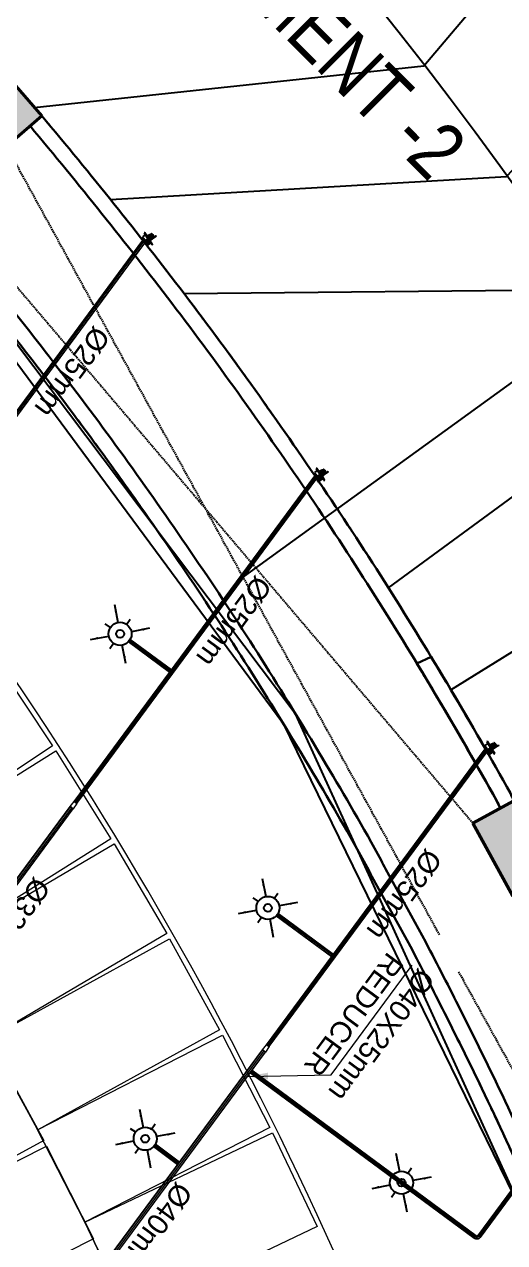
# Model space of a CAD drawing. Header units: inches. Extents: x 257070 to 799932, y -17980 to 269260.
# Drawn here: x 379778 to 384402, y 180263 to 191995 of the extents above; entities that cross this region are included whole.
import ezdxf

# ---------------------------------------------------------------- set-up
doc = ezdxf.new("R2010")
doc.units = ezdxf.units.IN
doc.header["$MEASUREMENT"] = 0
for name, pattern in [('DASHED2', [0.375, 0.25, -0.125]), ('HIDDEN', [0.375, 0.25, -0.125]), ('S_Boundary and Setback_AP$0$PHANTOM2', [1.25, 0.625, -0.125, 0.125, -0.125, 0.125, -0.125])]:
    doc.linetypes.add(name, pattern=pattern)
for name, color, linetype in [('0-AES-F-SPRINKLER', 10, 'Continuous'), ("0_AES_DUCT MARKING'", 53, 'Continuous'), ('DSP_COLUMN HATCH', 8, 'Continuous'), ('DSP_MISCELANEOUS', 252, 'Continuous'), ('DSP_R.C.C.', 1, 'Continuous'), ('DSP_RAMP', 252, 'Continuous'), ('DSP_TEXT', 6, 'Continuous'), ('S_Boundary and Setback_AP$0$A-_SITEBNDY_A-_-', 4, 'S_Boundary and Setback_AP$0$PHANTOM2')]:
    doc.layers.add(name, color=color, linetype=linetype)
for name, color, linetype, lineweight in [('0-AES-F-SPRINKLER PIPE', 10, 'Continuous', 15), ('E--CONCRETE-4', 4, 'Continuous', 40), ('E--CONCRETE-SHADE', 253, 'Continuous', 20), ('F--BRICKWALL-3', 252, 'Continuous', 30), ('Q--PARKING', 253, 'Continuous', 13)]:
    doc.layers.add(name, color=color, linetype=linetype, lineweight=lineweight)
doc.styles.get("Standard").update_dxf_attribs({"font": 'arial.ttf'})
doc.styles.add('Text style 250', font='ARIALN.TTF', dxfattribs={"height": 500})
doc.dimstyles.new('AES-PLUMBING', dxfattribs={"dimtxt": 100, "dimasz": 100, "dimexe": 0, "dimexo": 0, "dimgap": 0.01, "dimtad": 1, "dimdec": 0, "dimdsep": 46, "dimtxsty": 'Standard', "dimcen": 10, "dimclrd": 7, "dimclre": 7, "dimclrt": 7, "dimadec": 0, "dimazin": 0, "dimtfac": 1, "dimtdec": 0, "dimtmove": 0, "dimatfit": 3, "dimfxl": 1, "dimlwd": -1, "dimlwe": -1, "dimarcsym": 1})
doc.dimstyles.new('ISO-25', dxfattribs={"dimtxt": 2.5, "dimasz": 2.5, "dimexe": 1.25, "dimexo": 0.625, "dimtad": 1, "dimtxsty": 'Standard', "dimcen": 2.5, "dimadec": 0, "dimazin": 0, "dimtfac": 1, "dimtmove": 0, "dimatfit": 3, "dimfxl": 1, "dimarcsym": 0})

# ---------------------------------------------------------------- blocks, each defined once
blk = doc.blocks.new('A$C7CDC6FDD')
at = {"layer": '0-AES-F-SPRINKLER'}
h = blk.add_hatch(dxfattribs=at)
h.set_pattern_fill('ANSI31', color=6, scale=0.196883, angle=-215.4881, style=0)
h.set_pattern_definition([(99.5118863, (172914.605, -53736.024), (1.480251699, 0.248024878), [])])
edge = h.paths.add_edge_path()
edge.add_line((54, 0), (47, -8))
edge.add_line((47, -8), (49, -10))
edge.add_line((49, -10), (55, -1))
edge.add_ellipse((52, 1), major_axis=(3.65, 0.61), ratio=1, start_angle=315, end_angle=405)
edge.add_line((54, 4), (41, 14))
edge.add_ellipse((39, 11), major_axis=(3.65, 0.61), ratio=1, start_angle=45, end_angle=135)
edge.add_line((36, 13), (33, 9))
edge.add_ellipse((32, 9), major_axis=(1.42, 0.24), ratio=1, start_angle=225, end_angle=315, ccw=False)
edge.add_line((31, 8), (31, 9))
edge.add_line((31, 9), (29, 7))
edge.add_line((29, 7), (30, 7))
edge.add_ellipse((32, 9), major_axis=(-0.56, 3.32), ratio=1, start_angle=135, end_angle=225)
edge.add_line((35, 7), (38, 12))
edge.add_ellipse((39, 11), major_axis=(-0.29, 1.75), ratio=1, start_angle=-45, end_angle=45, ccw=False)
edge.add_line((40, 12), (53, 3))
edge.add_ellipse((52, 1), major_axis=(-0.29, 1.75), ratio=1, start_angle=225, end_angle=315, ccw=False)
h = blk.add_hatch(dxfattribs=at)
h.set_pattern_fill('ANSI31', color=6, scale=0.196883, angle=-125.4881, style=0)
h.set_pattern_definition([(9.5118863, (172914.605, -53736.024), (0.248024878, -1.480251699), [])])
edge = h.paths.add_edge_path()
edge.add_line((85, 0), (84, 0))
edge.add_line((84, 0), (84, 5))
edge.add_ellipse((83, 5), major_axis=(-0.24, 1.42), ratio=1, start_angle=257, end_angle=315)
edge.add_line((83, 6), (72, 14))
edge.add_ellipse((70, 10), major_axis=(-0.71, 4.26), ratio=1, start_angle=-45, end_angle=45)
edge.add_line((66, 13), (47, -15))
edge.add_line((47, -15), (46, -14))
edge.add_line((46, -14), (65, 13))
edge.add_ellipse((70, 10), major_axis=(-0.93, 5.54), ratio=1, start_angle=-45, end_angle=45, ccw=False)
edge.add_line((73, 15), (84, 7))
edge.add_ellipse((83, 5), major_axis=(-0.45, 2.7), ratio=1, start_angle=257, end_angle=315, ccw=False)
edge.add_line((85, 5), (85, 0))
at = {"layer": '0-AES-F-SPRINKLER', "color": 6}
for p, q in [((-10, 66), (-29, 39)), ((-29, 39), (9, 12)), ((-24, 82), (-28, 80)), ((-28, 80), (-28, 79)), ((-28, 79), (28, 39)), ((32, 44), (-21, 82)), ((-15, 15), (20, -8)), ((-11, 14), (-15, 15)), ((-15, 15), (-13, 12)), ((-13, 12), (-14, 12)), ((-14, 12), (-14, 11)), ((17, -9), (-14, 11)), ((22, -5), (-13, 17)), ((-9, 17), (-13, 17)), ((-13, 17), (-11, 14)), ((16, -7), (-13, 12)), ((-13, 9), (13, -9)), ((24, -2), (-11, 20)), ((-8, 20), (-11, 20)), ((-11, 20), (-9, 17)), ((-11, 14), (18, -5)), ((26, 1), (-9, 23)), ((-6, 23), (-9, 23)), ((-9, 23), (-8, 20)), ((-9, 17), (20, -2)), ((-8, 20), (23, 1)), ((9, 12), (32, 44)), ((9, 13), (25, 4)), ((30, 82), (10, 60)), ((28, 3), (10, 15)), ((11, 16), (27, 6)), ((30, 6), (12, 17)), ((13, 19), (29, 9)), ((14, 57), (30, 79)), ((32, 9), (14, 20)), ((15, 22), (31, 12)), ((16, 23), (34, 12)), ((28, 71), (17, 55)), ((20, 29), (37, 17)), ((24, -2), (23, 1)), ((23, 1), (26, 1)), ((26, 1), (25, 4)), ((25, 4), (28, 3)), ((46, -14), (25, 1)), ((26, 36), (38, 27)), ((49, -10), (27, 6)), ((28, 3), (27, 6)), ((27, 6), (30, 6)), ((28, 71), (33, 78)), ((44, 73), (28, 71)), ((29, 46), (41, 63)), ((30, 6), (29, 9)), ((29, 9), (32, 9)), ((31, 9), (29, 7)), ((29, 7), (30, 7)), ((51, 86), (30, 82)), ((43, 35), (31, 43)), ((32, 9), (31, 12)), ((31, 12), (34, 12)), ((31, 8), (31, 9)), ((32, 20), (38, 27)), ((46, 59), (33, 42)), ((33, 31), (40, 34)), ((34, 12), (33, 13)), ((36, 13), (33, 9)), ((34, 43), (47, 34)), ((34, 2), (41, 12)), ((35, 7), (38, 12)), ((37, 17), (38, 16)), ((38, 16), (65, 54)), ((38, 27), (41, 25)), ((38, 16), (46, 18)), ((39, 95), (39, 97)), ((39, 97), (39, 97)), ((39, 97), (39, 97)), ((39, 97), (39, 97)), ((39, 97), (39, 97)), ((39, 97), (39, 97)), ((39, 97), (39, 97)), ((39, 97), (39, 97)), ((39, 97), (39, 97)), ((39, 97), (39, 97)), ((39, 97), (39, 97)), ((39, 97), (39, 97)), ((39, 97), (39, 97)), ((39, 97), (39, 97)), ((39, 97), (39, 97)), ((39, 97), (40, 97)), ((40, 97), (39, 97)), ((39, 97), (39, 97)), ((39, 97), (39, 97)), ((39, 97), (39, 97)), ((39, 97), (39, 97)), ((39, 97), (39, 97)), ((39, 97), (39, 97)), ((39, 97), (39, 97)), ((39, 97), (39, 97)), ((39, 97), (39, 97)), ((39, 97), (39, 97)), ((39, 97), (39, 97)), ((39, 97), (39, 97)), ((39, 97), (39, 97)), ((39, 97), (39, 97)), ((39, 97), (39, 97)), ((39, 94), (39, 95)), ((39, 95), (39, 95)), ((39, 95), (39, 95)), ((39, 95), (39, 95)), ((39, 95), (39, 95)), ((39, 95), (39, 95)), ((39, 95), (39, 95)), ((39, 95), (39, 95)), ((39, 95), (39, 95)), ((39, 95), (39, 95)), ((40, 94), (39, 94)), ((39, 94), (39, 94)), ((39, 94), (39, 94)), ((39, 94), (39, 94)), ((39, 94), (39, 94)), ((39, 94), (39, 94)), ((39, 94), (39, 94)), ((39, 94), (39, 94)), ((39, 94), (39, 94)), ((39, 94), (39, 94)), ((39, 94), (39, 94)), ((40, 97), (40, 97)), ((40, 97), (40, 97)), ((40, 97), (40, 97)), ((40, 97), (40, 97)), ((40, 97), (40, 97)), ((40, 97), (40, 97)), ((40, 97), (40, 97)), ((40, 97), (40, 97)), ((40, 97), (40, 97)), ((40, 97), (40, 97)), ((40, 97), (41, 97)), ((40, 96), (40, 97)), ((40, 97), (40, 97)), ((41, 96), (40, 96)), ((40, 96), (40, 96)), ((40, 96), (40, 96)), ((40, 96), (40, 96)), ((40, 96), (40, 96)), ((40, 96), (40, 96)), ((40, 96), (40, 96)), ((40, 96), (40, 96)), ((40, 96), (40, 96)), ((40, 96), (40, 96)), ((41, 94), (40, 94)), ((40, 94), (40, 94)), ((40, 94), (40, 94)), ((40, 94), (40, 94)), ((40, 94), (40, 94)), ((40, 94), (40, 94)), ((40, 94), (40, 94)), ((40, 94), (40, 94)), ((40, 94), (40, 94)), ((40, 94), (40, 94)), ((40, 12), (53, 3)), ((41, 97), (41, 97)), ((41, 97), (41, 97)), ((41, 97), (41, 97)), ((41, 97), (46, 96)), ((42, 96), (41, 96)), ((41, 96), (41, 96)), ((41, 96), (41, 96)), ((41, 96), (41, 96)), ((41, 96), (41, 96)), ((41, 96), (41, 96)), ((41, 96), (41, 96)), ((41, 96), (41, 96)), ((41, 96), (41, 96)), ((41, 93), (41, 94)), ((41, 94), (41, 94)), ((41, 94), (41, 94)), ((41, 94), (41, 94)), ((42, 93), (41, 93)), ((41, 93), (41, 93)), ((41, 93), (41, 93)), ((41, 93), (41, 93)), ((41, 93), (41, 93)), ((54, 4), (41, 14)), ((42, 95), (42, 96)), ((42, 96), (42, 96)), ((42, 96), (42, 96)), ((42, 96), (42, 96)), ((42, 96), (42, 96)), ((42, 96), (42, 96)), ((43, 95), (42, 95)), ((42, 95), (42, 95)), ((43, 93), (42, 93)), ((42, 93), (42, 93)), ((42, 93), (42, 93)), ((42, 93), (42, 93)), ((42, 93), (42, 93)), ((42, 93), (42, 93)), ((42, 93), (42, 93)), ((42, 93), (42, 93)), ((42, 28), (58, 49)), ((42, 34), (43, 35)), ((44, 95), (43, 95)), ((43, 95), (43, 95)), ((43, 95), (43, 95)), ((43, 95), (43, 95)), ((43, 95), (43, 95)), ((43, 95), (43, 95)), ((43, 95), (43, 95)), ((43, 95), (43, 95)), ((45, 93), (43, 93)), ((43, 93), (43, 93)), ((43, 93), (43, 93)), ((43, 93), (43, 93)), ((43, 93), (43, 93)), ((43, 93), (43, 93)), ((43, 93), (43, 93)), ((43, 93), (43, 93)), ((48, 94), (44, 95)), ((44, 95), (44, 95)), ((44, 95), (44, 95)), ((44, 90), (45, 92)), ((45, 90), (44, 90)), ((44, 90), (44, 90)), ((44, 90), (44, 90)), ((44, 90), (44, 90)), ((44, 90), (44, 90)), ((44, 90), (44, 90)), ((44, 90), (44, 90)), ((44, 90), (44, 90)), ((44, 90), (44, 90)), ((44, 90), (44, 90)), ((44, 90), (44, 90)), ((44, 90), (44, 90)), ((44, 90), (44, 90)), ((44, 90), (44, 90)), ((44, 90), (44, 90)), ((44, 90), (44, 90)), ((55, 65), (44, 73)), ((46, 72), (44, 70)), ((44, 70), (45, 69)), ((44, -6), (51, 4)), ((45, 92), (45, 93)), ((45, 93), (45, 93)), ((45, 93), (45, 93)), ((45, 93), (45, 93)), ((45, 93), (45, 93)), ((45, 93), (45, 93)), ((45, 93), (45, 93)), ((45, 93), (45, 93)), ((45, 93), (45, 93)), ((45, 93), (45, 93)), ((45, 93), (45, 93)), ((45, 93), (45, 93)), ((45, 93), (45, 93)), ((45, 93), (45, 93)), ((45, 93), (45, 93)), ((45, 93), (45, 93)), ((45, 93), (45, 93)), ((45, 93), (45, 93)), ((45, 93), (50, 93)), ((45, 92), (45, 92)), ((45, 92), (45, 92)), ((45, 92), (45, 92)), ((45, 92), (45, 92)), ((45, 92), (45, 92)), ((45, 92), (45, 92)), ((45, 92), (45, 92)), ((45, 92), (45, 92)), ((45, 92), (45, 92)), ((45, 92), (45, 92)), ((45, 92), (45, 92)), ((45, 92), (45, 92)), ((45, 92), (45, 92)), ((45, 92), (45, 92)), ((45, 92), (45, 92)), ((45, 92), (45, 92)), ((45, 92), (45, 92)), ((45, 92), (45, 92)), ((45, 92), (45, 92)), ((45, 92), (45, 92)), ((49, 90), (45, 92)), ((45, 89), (45, 90)), ((48, 87), (45, 89)), ((45, 89), (45, 89)), ((45, 89), (45, 89)), ((45, 76), (51, 84)), ((49, 68), (45, 71)), ((45, 69), (50, 65)), ((46, 18), (68, 55)), ((46, -14), (65, 13)), ((47, 96), (73, 77)), ((66, 13), (47, -15)), ((54, 0), (47, -8)), ((48, 91), (48, 92)), ((48, 92), (48, 92)), ((48, 92), (48, 92)), ((48, 92), (48, 92)), ((48, 92), (48, 92)), ((48, 92), (48, 92)), ((48, 92), (48, 92)), ((48, 92), (48, 92)), ((48, 92), (48, 92)), ((48, 92), (48, 92)), ((48, 92), (48, 92)), ((48, 92), (48, 92)), ((48, 92), (48, 92)), ((48, 92), (48, 92)), ((48, 92), (48, 92)), ((48, 92), (48, 92)), ((48, 92), (48, 92)), ((48, 92), (48, 92)), ((48, 92), (48, 92)), ((48, 92), (49, 92)), ((48, 91), (48, 91)), ((48, 91), (48, 91)), ((48, 91), (48, 91)), ((48, 91), (48, 91)), ((48, 91), (48, 91)), ((48, 91), (48, 91)), ((52, 89), (48, 91)), ((49, 89), (48, 87)), ((48, 87), (48, 87)), ((49, 92), (51, 92)), ((49, 89), (49, 90)), ((50, 65), (52, 64)), ((59, 87), (51, 88)), ((59, 84), (51, 86)), ((52, 89), (52, 89)), ((52, 64), (53, 66)), ((56, 88), (53, 89)), ((53, 29), (73, 15)), ((58, 49), (55, 65)), ((68, 83), (57, 91)), ((57, 88), (57, 88)), ((57, 67), (61, 73)), ((58, 49), (63, 57)), ((60, 84), (59, 84)), ((61, 86), (61, 86)), ((61, 86), (61, 86)), ((72, 75), (64, 80)), ((65, 77), (67, 79)), ((66, 69), (65, 77)), ((67, 60), (66, 66)), ((66, 59), (71, 65)), ((68, 58), (66, 59)), ((84, 0), (66, 12)), ((67, 78), (69, 80)), ((92, 91), (68, 58)), ((68, 55), (68, 58)), ((73, 77), (72, 75)), ((83, 6), (72, 14)), ((73, 15), (84, 7)), ((74, 70), (90, 92)), ((84, 0), (84, 5)), ((85, 5), (85, 0)), ((90, 92), (92, 91)), ((15, -9), (17, -9)), ((17, -9), (16, -7)), ((16, -7), (20, -8)), ((20, -8), (18, -5)), ((18, -5), (22, -5)), ((22, -5), (20, -2)), ((20, -2), (24, -2)), ((47, -15), (46, -14)), ((47, -8), (49, -10)), ((49, -10), (55, -1)), ((85, 0), (84, 0))]:
    blk.add_line(p, q, dxfattribs=at)
for centre, major_axis, start_param, end_param in [((-22, 80), (2.7, 0.45), 0.785398, 1.797689), ((-11, 11), (-0.48, 2.84), 1.570796, 2.356194), ((32, 9), (-0.56, 3.32), 2.356194, 3.926991), ((32, 9), (1.42, 0.24), 3.926991, 5.497787), ((35, 14), (2.84, 0.48), 0.785398, 3.403392), ((39, 11), (3.65, 0.61), 0.785398, 2.356194), ((40, 29), (-0.47, 2.8), 2.356194, 3.926991), ((39, 11), (-0.29, 1.75), -0.785398, 0.785398), ((41, 32), (2.37, 0.4), 0.803442, 1.867502), ((39, 64), (2.97, 0.5), 5.497794, 6.034125), ((39, 23), (2.8, 0.47), 5.497787, 7.068583), ((45, 64), (-0.63, 3.74), -0.403281, 1.321745), ((47, 74), (2.8, 0.47), 2.356194, 3.926991), ((45, 94), (-0.46, 2.75), -0.560204, -0.324923), ((45, 94), (2.14, 0.36), 0.784914, 1.034983), ((48, 58), (-0.5, 2.97), 0.24906, 0.785391), ((45, 64), (3.74, 0.63), 4.96144, 6.686466), ((48, 92), (2.69, 0.45), 0.787914, 1.247507), ((52, 92), (-0.96, 5.74), 2.377207, 2.798549), ((52, 94), (-0.96, 5.74), 2.374727, 2.798549), ((50, 91), (-0.3, 1.76), -0.775969, -0.160442), ((51, 90), (1.75, 0.29), 0.791774, 1.412986), ((53, 92), (-0.52, 3.1), 2.526084, 2.789089), ((54, 69), (-0.47, 2.8), 2.356194, 3.926991), ((52, 1), (-0.29, 1.75), 3.926991, 5.497787), ((56, 90), (1.52, 0.26), 0.785398, 2.356194), ((52, 1), (3.65, 0.61), 5.497787, 7.068583), ((57, 90), (1.75, 0.29), 4.197625, 4.773282), ((57, 88), (0.542, 0.091), 0.916881, 1.969618), ((59, 83), (-0.64, 3.8), -0.784768, -0.363877), ((58, 82), (1.86, 0.31), 0.785501, 1.132999), ((56, 79), (-0.99, 5.92), 4.155645, 5.497787), ((69, 74), (-1.39, 8.29), 1.014052, 3.151797), ((56, 79), (8.29, 1.39), 0.010205, 0.785398), ((69, 74), (5.92, 0.99), 2.584882, 5.497787), ((61, 59), (-0.48, 2.84), 3.926991, 4.712389), ((56, 79), (-1.39, 8.29), 4.155621, 4.722594), ((65, 74), (-0.47, 2.8), -0.113999, 0.093951), ((70, 10), (-0.93, 5.54), -0.785398, 0.785398), ((70, 10), (-0.71, 4.26), -0.785398, 0.785398), ((67, 82), (-0.26, 1.52), 3.926991, 5.497787), ((69, 74), (8.29, 1.39), 4.722594, 5.497787), ((83, 5), (-0.24, 1.42), 4.485496, 5.497787), ((83, 5), (-0.45, 2.7), 4.485496, 5.497787), ((14, -7), (2.84, 0.48), 3.926991, 4.712389)]:
    blk.add_ellipse(centre, major_axis=major_axis, ratio=1, start_param=start_param, end_param=end_param, dxfattribs=at)
at = {"layer": '0-AES-F-SPRINKLER', "color": 6, "extrusion": (0, 0, -1)}
for centre, major_axis, start_param, end_param in [((36, 77), (2.84, 0.48), 3.926991, 4.712389), ((49, 85), (2.8, 0.47), -0.113999, 0.785398)]:
    blk.add_ellipse(centre, major_axis=major_axis, ratio=1, start_param=start_param, end_param=end_param, dxfattribs=at)
blk = doc.blocks.new('*U603')
at = {"layer": '0-AES-F-SPRINKLER'}
for p, q in [((171672, 56809), (171672, 56871)), ((171562, 56699), (171500, 56699)), ((171783, 56699), (171845, 56699)), ((171672, 56588), (171672, 56526))]:
    blk.add_line(p, q, dxfattribs=at)
for radius in [111, 37.8]:
    blk.add_circle((171672, 56699), radius, dxfattribs=at)
at = {"layer": '0-AES-F-SPRINKLER PIPE'}
for points, override in [([(171468, 56903), (171594, 56777)], {"dimasz": 70, "dimtad": 0, "dimfxl": 13, "dimarcsym": 1}), ([(171877, 56903), (171751, 56777)], {"dimasz": 70, "dimtad": 0, "dimfxl": 13, "dimarcsym": 1}), ([(171468, 56494), (171594, 56620)], {"dimasz": 70, "dimtad": 0, "dimfxl": 13, "dimarcsym": 1}), ([(171877, 56494), (171751, 56620)], {"dimasz": 70, "dimgap": 0.625, "dimtad": 0, "dimfxl": 13, "dimarcsym": 1})]:
    blk.add_leader(points, dimstyle='ISO-25', override=override, dxfattribs=at)

msp = doc.modelspace()

# ---------------------------------------------------------------- hatches: boundary and pattern name
at = {"layer": 'DSP_COLUMN HATCH', "ltscale": 3.5}
h = msp.add_hatch(color=8, dxfattribs=at)
h.paths.add_polyline_path([(365722.2, -53.8), (366489.1, 28236.6), (398382.7, 27372), (398078, 16131.2), (422688.6, 15464), (424374.5, 77657.1), (363312.5, 79312.4, -0.217857), (379658.1, 140443.8, 0.0248652), (381874.1, 143466.9, 0.0677243), (386435.5, 152972.3, 0.0584537), (387935.8, 160119.4, -0.0351298), (388382, 166730.6, -0.0975994), (389786, 170013.7, -0.0225225), (391669.6, 172621.5, 0.2538416), (393169.6, 181983.6, 0.1875484), (370106.1, 207237.2), (370663.7, 210916.7), (290410.6, 215642.7), (285983.7, 161207.5), (285186.3, 161272.3), (282579.6, 129219.4), (284719.3, 124703.3), (284181.7, 118092.8), (281340.4, 113981.8), (280116.2, 98928.1), (280913.6, 98863.3), (273089.7, 2658.2)])
h.paths.add_polyline_path([(281398.6, 99275.3), (280601.2, 99340.2), (281779.2, 113825.1), (284620.4, 117936.2), (285177.6, 124787), (283037.9, 129303.1), (285598.3, 160787.3), (286395.7, 160722.5), (290823.4, 215167.6), (370144.9, 210496.5), (369611.7, 206978.6, -0.189327), (392747.4, 181827.8, -0.2535576), (391315, 172898.6, 0.0224715), (389411.9, 170263.9, 0.0979176), (387938.4, 166808.2, 0.0351034), (387485.7, 160139.2, -0.0583058), (386008, 153113, -0.0677412), (381498.4, 143714.5, -0.0248531), (379309.9, 140729, 0.218943), (362922.8, 78922.8), (423963.9, 77268.1), (422299.6, 15874.7), (398488.7, 16520.2), (398793.4, 27761), (366100.1, 28647.3), (365334.5, 407.7), (273576.7, 3094.1)], flags=16)
at = {"layer": 'E--CONCRETE-SHADE', "ltscale": 3.5}
h = msp.add_hatch(color=8, dxfattribs=at)
h.dxf.hatch_style = 1
h.paths.add_polyline_path([(366171.4, 165624.7), (364971.5, 165639.8), (364956.3, 164439.9), (366156.2, 164424.8)])
h.paths.add_polyline_path([(377499.6, 164281.2), (377514.7, 165481.1), (376314.8, 165496.3), (376299.7, 164296.4)])
h.paths.add_polyline_path([(376179.3, 173571.8), (375802.8, 174711.2), (374663.4, 174334.7), (375039.9, 173195.3)])
h.paths.add_polyline_path([(380643, 175915.7), (380784.1, 175488.4), (381543.8, 175739.4), (381402.6, 176166.7)])
h.paths.add_polyline_path([(386038.1, 177503), (386610.1, 177322), (386851.5, 178084.7), (386279.4, 178265.7)])
h.paths.add_polyline_path([(383027.9, 178941.3), (382789.1, 179322.7), (382111.1, 178898.2), (382349.8, 178516.8)])
h.paths.add_polyline_path([(384482, 183601), (384876.6, 183817.4), (384491.8, 184518.8), (384097.3, 184302.3)])
h.paths.add_polyline_path([(379419.4, 191718.3), (379080.2, 191422.5), (379605.9, 190819.5), (379945.1, 191115.2)])
h.paths.add_polyline_path([(377247.1, 187124.8), (377523, 186769.3), (378155, 187259.8), (377879.1, 187615.3)])
h.paths.add_polyline_path([(365983.5, 187772.5), (365001.5, 188462.3), (364311.7, 187480.4), (365293.6, 186790.6)])

# ---------------------------------------------------------------- linework, layer by layer
at = {"color": 8, "linetype": 'Continuous', "ltscale": 2, "elevation": 0}
msp.add_lwpolyline([(381860.8, 186654.3), (385517.5, 189302.3), (385820.1, 189097.5), (385619.8, 189800.4), (385922.4, 189595.6), (388300.3, 191317.5)], dxfattribs=at)
at = {"layer": '0-AES-F-SPRINKLER PIPE', "ltscale": 1000, "elevation": 0}
for points in [[(378509.1, 186653.8), (380919.5, 189916.2)], [(378511.5, 186652), (380921.2, 189913.6)], [(378521.5, 186644.6), (380928.7, 189902.7)], [(378531.6, 186637.2), (380936.1, 189891.7)], [(378534, 186635.4), (380937.9, 189889.1)], [(380258.2, 184511.8), (382575.4, 187648)], [(380260.7, 184510), (382577.2, 187645.4)], [(380270.7, 184502.6), (382584.6, 187634.4)], [(380280.8, 184495.1), (382592.1, 187623.5)], [(380283.2, 184493.3), (382593.9, 187620.9)], [(382110.6, 182169.1), (384215.1, 185017.4)], [(382113, 182167.3), (384216.9, 185014.8)], [(382123.1, 182159.9), (384224.3, 185003.9)], [(382133.2, 182152.4), (384231.8, 184992.9)], [(382135.6, 182150.7), (384233.6, 184990.3)], [(378836.8, 182593.7), (380218, 184463.1)], [(378839.2, 182591.9), (380220.4, 184461.3)], [(378852, 182582.4), (380233.2, 184451.8)], [(378864.9, 182572.9), (380246.1, 184442.3)], [(378867.3, 182571.1), (380248.5, 184440.5)], [(380167.2, 179544.5), (382070.3, 182120.4)], [(380169.6, 179542.7), (382072.8, 182118.7)], [(380182.4, 179533.2), (382085.6, 182109.1)], [(380195.3, 179523.7), (382098.5, 182099.6)], [(380197.7, 179521.9), (382100.9, 182097.9)]]:
    msp.add_lwpolyline(points, dxfattribs=at)
at = {"layer": '0-AES-F-SPRINKLER PIPE', "ltscale": 1000}
for points in [[(381176, 185754), (380778.5, 186047.6)], [(381177.8, 185756.4), (380780.6, 186049.8)], [(381185.2, 185766.4), (380788.6, 186059.5)], [(381192.6, 185776.5), (380795.5, 186069.9)], [(381194.4, 185778.9), (380796.9, 186072.6)], [(382735, 183014.1), (382201.6, 183408.2)], [(382736.8, 183016.5), (382203.7, 183410.4)], [(382744.2, 183026.6), (382211.7, 183420.1)], [(382751.6, 183036.7), (382218.5, 183430.5)], [(382753.4, 183039.1), (382220, 183433.2)], [(381252.6, 181013.6), (381020.4, 181185.2)], [(381254.4, 181016.1), (381022.5, 181187.4)], [(381261.8, 181026.1), (381030.5, 181197)], [(381269.3, 181036.2), (381037.3, 181207.5)], [(381271, 181038.6), (381038.8, 181210.2)]]:
    msp.add_lwpolyline(points, dxfattribs=at)
at = {"layer": '0-AES-F-SPRINKLER PIPE', "ltscale": 1000, "elevation": 0}
for points in [[(380258.2, 184511.8), (380283.2, 184493.3), (380248.5, 184440.5), (380218, 184463.1)], [(382110.6, 182169.1), (382135.6, 182150.7), (382100.9, 182097.9), (382070.3, 182120.4)]]:
    msp.add_lwpolyline(points, close=True, dxfattribs=at)
for points in [[(385618.3, 182324.4), (384143.5, 180328.2, -0.4142136), (384126, 180325.6), (381966.2, 181921.4)], [(385615.9, 182326.2), (384141.1, 180330, -0.4142136), (384127.8, 180328), (381968, 181923.8)], [(385640.8, 182307.8), (384166, 180311.6, -0.4142136), (384109.4, 180303.1), (381949.5, 181898.9)], [(385638.4, 182309.6), (384163.6, 180313.4, -0.4142136), (384111.2, 180305.5), (381951.3, 181901.3)], [(385628.4, 182317), (384153.5, 180320.8, -0.4142136), (384118.6, 180315.6), (381958.7, 181911.3)]]:
    msp.add_lwpolyline(points, format="xyb", dxfattribs=at)
at = {"layer": "0_AES_DUCT MARKING'", "color": 8, "ltscale": 1000, "elevation": 0}
for points in [[(382871.4, 145550.2), (359207.8, 149542.2), (352014.4, 150789), (335057, 154640.4), (340402.1, 212269.8), (370135.7, 210518.8), (369602.5, 207000.9), (374671.8, 204130.4), (370214.5, 197493.2), (375636.2, 193382.1), (378257.7, 190692.1), (382265.2, 185269.9), (385374.4, 178905.6), (385114.3, 177722.2), (385164.3, 177118), (385637.4, 176816.9), (385815.7, 176697.7), (383681.6, 173505), (389309.4, 170146.8), (388243.4, 167865), (387643, 164257.8), (387476.5, 160161.5), (386508.8, 156163.9), (382676.6, 145662.8)], [(376315.1, 136891.3), (379811.1, 141393.9), (382671.2, 145203.9), (385273.1, 151085.3), (386640.5, 155308.9), (387476.5, 160161.5), (387643, 164257.8), (387989.9, 167099.4), (388496.8, 168630.5), (389218.5, 170005.7), (383681.6, 173505), (385871.2, 176780.8), (385432.1, 176917.2), (385157.8, 177253), (385132.3, 177789.6), (385399.8, 178756.1), (382393.1, 185348.3), (379188.8, 189597.3), (376038.8, 193001), (371362.7, 196834.9), (370214.5, 197493.2), (371079.4, 198843.6), (374671.8, 204130.4)]]:
    msp.add_lwpolyline(points, dxfattribs=at)
at = {"layer": 'DSP_MISCELANEOUS', "color": 8, "linetype": 'DASHED2', "ltscale": 50}
for p, q in [((383774.9, 183226.7, 0), (379605.9, 190819.5, 0)), ((378995, 190302.8, 0), (384097.3, 184302.3, 0)), ((383959.1, 182871.1, 0), (386562.5, 178165.7, 0))]:
    msp.add_line(p, q, dxfattribs=at)
at = {"layer": 'DSP_R.C.C.', "color": 8, "ltscale": 100, "elevation": 0}
msp.add_lwpolyline([(389218.6, 170005.7, -0.0086633), (389402.7, 170286.2, -0.0224715), (391305.7, 172920.9, 0.2535576), (392738.2, 181850.1, 0.1494281), (375850.8, 203336.2, 0.1494281)], format="xyb", dxfattribs=at)
at = {"layer": 'DSP_RAMP', "color": 8, "ltscale": 100, "elevation": 0}
msp.add_lwpolyline([(389218.6, 170005.7, -0.0086633), (389402.7, 170286.2, -0.0224715), (391305.7, 172920.9, 0.2535576), (392738.2, 181850.1, 0.1494281), (375850.8, 203336.2, 0.1494281)], format="xyb", dxfattribs=at)
at = {"layer": 'DSP_RAMP', "color": 8, "ltscale": 750, "elevation": 0}
msp.add_lwpolyline([(386534.6, 171701.9, -0.0080915), (386762.6, 172050.1, -0.0221351), (388801.7, 174873.1, 0.2507394), (389757.6, 180754.7, 0.1491062), (374037.1, 200730.2, 0.1491062)], format="xyb", dxfattribs=at)
at = {"layer": 'DSP_RAMP', "color": 8, "ltscale": 0.1, "elevation": 0}
for points in [[(379873.4, 191193.1), (383625.6, 191595), (385723.3, 194078.1)], [(380607.5, 190307.8), (384420.7, 190529.7), (386643.8, 192882.3)], [(381316.1, 189401.9), (385182.6, 189440.5), (387525.2, 191657.5)], [(383283.2, 186568.4), (385849.9, 188448.9), (389930.6, 187813.4)], [(383884.3, 185587.9), (386583.6, 187260.4), (390642.5, 186493.1)]]:
    msp.add_lwpolyline(points, dxfattribs=at)
at = {"layer": 'DSP_RAMP', "color": 8, "linetype": 'HIDDEN', "ltscale": 750, "elevation": 0}
for points in [[(379943.9, 191116.7), (379945.1, 191115.2, -0.0115728), (381316.1, 189401.8, -0.0081723), (381998.6, 188476.2, -0.0060649), (382654.5, 187531.4, -0.0081723), (383283.2, 186568.4, -0.0005751), (383341.2, 186476.1, -0.0005751)], [(378868.4, 189986.5, -0.010631), (380083.7, 188461.7, -0.0081723), (380736.2, 187576.8, -0.0060649), (381370.6, 186663, -0.0081723), (381971.6, 185742.4, -0.0060649), (382553, 184793.9, -0.0078434), (383079.3, 183879.3, 0.0200765), (383124, 183789.5), (383510.5, 183084.9, -0.0021468), (383687.6, 182743)], [(383844.4, 182434.4, -0.0034971), (384122.3, 181872.1, -0.0080393), (384587, 180874.8, -0.0061979), (385027.6, 179854.2, -0.0223353), (385374.4, 178905.6, -0.1386062), (385383.5, 178605.2, 0.0008683), (385358.3, 178503.8), (385222.9, 178075.6)]]:
    msp.add_lwpolyline(points, format="xyb", dxfattribs=at)
at = {"layer": 'E--CONCRETE-4', "color": 8, "ltscale": 10}
for p, q in [((379945.1, 191115.2, 0), (379419.4, 191718.3, 0)), ((379605.9, 190819.5, 0), (379945.1, 191115.2, 0)), ((384491.8, 184518.8, 0), (384097.3, 184302.3, 0)), ((384097.3, 184302.3, 0), (384482, 183601, 0))]:
    msp.add_line(p, q, dxfattribs=at)
at = {"layer": 'E--CONCRETE-4', "color": 8, "ltscale": 100, "elevation": 0}
for points in [[(363303.3, 79334.7, -0.217857), (379648.8, 140466.1, 0.0248652), (381864.9, 143489.2, 0.0677243), (386426.2, 152994.6, 0.0584537), (387926.6, 160141.7, -0.0351298), (388372.8, 166752.9, -0.0975994), (389776.8, 170036, -0.0225225), (391660.3, 172643.9, 0.2538416), (393160.4, 182005.9, 0.1875484), (370096.8, 207259.5), (370654.5, 210939), (290401.4, 215665), (285974.4, 161229.8), (285177.1, 161294.6), (282570.4, 129241.7)], [(362913.5, 78945.2, -0.2189429), (379300.7, 140751.3, 0.0248531), (381489.2, 143736.8, 0.0677412), (385998.8, 153135.3, 0.0583058), (387476.5, 160161.5, -0.0351034), (387929.2, 166830.5, -0.0979176), (389402.7, 170286.2, -0.0224715), (391305.7, 172920.9, 0.2535576), (392738.2, 181850.1, 0.189327), (369602.5, 207000.9), (370135.7, 210518.8), (290814.2, 215189.9), (286386.5, 160744.8), (285589.1, 160809.6), (283028.7, 129325.4)]]:
    msp.add_lwpolyline(points, format="xyb", dxfattribs=at)
at = {"layer": 'F--BRICKWALL-3', "color": 8, "ltscale": 2, "elevation": 0}
for points in [[(363706.8, 201090.3, -0.04164), (371446, 196959.6, -0.0078682), (372067.5, 196516.2), (372703.5, 196044.2, -0.0119377), (374072.1, 194958.8, -0.0066675), (374917.7, 194235.5, -0.0075697), (375738.5, 193491.7, -0.0066675), (376541.6, 192721.4, -0.0075697), (377318.8, 191932.1, -0.0066675), (378076.6, 191117.4, -0.0014423), (378370.1, 190791.4), (378983.6, 190082.5, -0.010631), (380203, 188552.7, -0.0081723), (380858.3, 187663.9, -0.0060649), (381494.9, 186747, -0.0081723), (382098.6, 185822.3, -0.0060649), (382681.9, 184870.8, -0.0078921), (383213.6, 183946.3, 0.0214777), (383255.5, 183861.6), (383642.7, 183155.8, -0.0040845), (383978.4, 182501.9, -0.0034971), (384257.3, 181937.7, -0.0080393), (384724, 180936, -0.0061979), (385166.1, 179911.9, -0.0223353)], [(385027.6, 179854.2, 0.0061979), (384587, 180874.8, 0.0080393), (384122.3, 181872.1, 0.0034971), (383844.4, 182434.4, 0.0040765), (383510.5, 183084.9), (383124, 183789.5, -0.0200765), (383079.3, 183879.3, 0.0078434), (382553, 184793.9, 0.0060649), (381971.6, 185742.4, 0.0081723), (381370.6, 186663, 0.0060649), (380736.2, 187576.8, 0.0081723), (380083.7, 188461.7, 0.0106232), (378869.3, 189985.4), (378257.5, 190692.3, 0.0014382), (377965.5, 191016.7, 0.0066675), (377210.3, 191828.5, 0.0075697), (376436.3, 192614.5, 0.0066675), (375636.2, 193382.1, 0.0075697), (374818.6, 194122.8, 0.0066675), (373976.1, 194843.5, 0.0119336), (372613.6, 195924.1), (371978.3, 196395.6, 0.0078421), (371362.7, 196834.9, 0.0416442), (363644.5, 200953.8, -0.9613228)], [(385027.6, 179854.2, 0.0061979), (384587, 180874.8, 0.0080393), (384122.3, 181872.1, 0.0034971), (383844.4, 182434.4, 0.0040765), (383510.5, 183084.9), (383124, 183789.5, -0.0200765), (383079.3, 183879.3, 0.0078434), (382553, 184793.9, 0.0060649), (381971.6, 185742.4, 0.0081723), (381370.6, 186663, 0.0060649), (380736.2, 187576.8, 0.0081723), (380083.7, 188461.7, 0.0106232), (378869.3, 189985.4), (378257.5, 190692.3, 0.0014382), (377965.5, 191016.7, 0.0066675), (377210.3, 191828.5, 0.0075697), (376436.3, 192614.5, 0.0066675), (375636.2, 193382.1, 0.0075697), (374818.6, 194122.8, 0.0066675), (373976.1, 194843.5, 0.0119336), (372613.6, 195924.1), (371978.3, 196395.6, 0.0078421), (371362.7, 196834.9, 0.0416442), (363644.5, 200953.8)]]:
    msp.add_lwpolyline(points, format="xyb", dxfattribs=at)
for points in [[(381998.6, 188476.2, 0.0081632), (381316.1, 189401.9, 0.0115901), (379945.1, 191115.2), (379832, 191016.6, -0.011575), (381196.8, 189310.9, -0.0081632), (381876.4, 188389.2, -0.006074), (382530.2, 187447.4, -0.0081777), (383156.4, 186488.3, -0.0142119), (384323.9, 184521.6), (384360.1, 184446.5), (384491.8, 184518.8), (384457.1, 184590.6, 0.0142382), (383283.2, 186568.5), (383283.2, 186568.5, 0.0081762), (382654.5, 187531.5, 0.006074)], [(383884.3, 185587.9, 0.0019498), (383693.6, 185904.7), (383557.7, 185839.6, -0.0020286), (383755.4, 185511, -0.0081723), (384325.9, 184518.1, -0.0313755), (384356.1, 184454.2), (384360.3, 184446.6), (384491.8, 184518.8), (384491.8, 184518.8, 0.02797), (384457.1, 184590.6, 0.0081723)]]:
    msp.add_lwpolyline(points, format="xyb", close=True, dxfattribs=at)
at = {"layer": 'Q--PARKING', "color": 8, "elevation": 0}
for points in [[(378387, 183935.5), (377830.6, 184766.4), (379492.5, 185879.2), (380048.9, 185048.3), (378387, 183935.5)], [(378918.2, 183088.3), (378386.2, 183935), (380079.6, 184999.1), (380611.6, 184152.3), (378918.2, 183088.3)], [(379424.6, 182226), (378917.4, 183087.8), (380641, 184102.3), (381148.2, 183240.5), (379424.6, 182226)], [(379905.8, 181349.4), (379423.7, 182225.5), (381176.1, 183189.6), (381658.1, 182313.4), (379905.8, 181349.4)], [(380361.3, 180459.1), (379904.9, 181348.9), (381684.4, 182261.7), (382140.8, 181371.9), (380361.3, 180459.1)], [(378208.6, 180289.1), (377729.3, 181166.8), (379484.5, 182125.5), (379963.9, 181247.8), (378208.6, 180289.1)], [(380790.8, 179556.1), (380360.4, 180458.7), (382165.7, 181319.5), (382596.1, 180416.8), (380790.8, 179556.1)], [(378659.8, 179396.7), (378207.7, 180288.7), (379991.6, 181192.8), (380443.7, 180300.9), (378659.8, 179396.7)]]:
    msp.add_lwpolyline(points, close=True, dxfattribs=at)
at = {"layer": 'Q--PARKING', "color": 8}
for radius, start, end in [(36508.1, 23.17708, 64.64516), (34458.1, 23.44694, 64.9031)]:
    msp.add_arc((349460.5, 165209, 0), radius, start, end, dxfattribs=at)
at = {"layer": 'S_Boundary and Setback_AP$0$A-_SITEBNDY_A-_-', "color": 8, "ltscale": 5}
msp.add_arc((349118.8, 164933.8, 0), 47239.3, 21.66673, 63.63563, dxfattribs=at)
msp.add_arc((349118.8, 164933.8, 0), 47239.3, 21.66673, 63.63563, dxfattribs=at)

# ---------------------------------------------------------------- block references
at = {"layer": '0-AES-F-SPRINKLER', "color": 7, "rotation": 325.7664830132082}
for p in [(206872.3, 235827), (208295.3, 233187.6), (207114.1, 230964.6), (209582, 230541.3, 0)]:
    msp.add_blockref('*U603', p, dxfattribs=at)
at = {"layer": '0-AES-F-SPRINKLER PIPE', "ltscale": 1000}
for p, rotation in [((380928.1, 189903.6, 0), 339.3476312663934), ((382584.6, 187634.4, 0), 339.3476312663934), ((384224.3, 185003.9, 0), 336.7611108952691)]:
    msp.add_blockref('A$C7CDC6FDD', p, dxfattribs=dict(at, rotation=rotation))

# ---------------------------------------------------------------- texts
at = {"layer": '0-AES-F-SPRINKLER PIPE', "color": 7, "linetype": 'Continuous', "lineweight": -3, "ltscale": 0.9, "char_height": 200, "attachment_point": 2, "rotation": 233.54183}
for s, insert, width in [('%%C25mm', (380321, 188585.4, 0), 685.774), ('%%C25mm', (381878.2, 186183.6, 0), 685.774), ('%%C25mm', (383517.9, 183553, 0), 685.774), ('%%C32mm', (379745.9, 183278.9, 0), 685.774), ('\\pt1.4;Ø40X25mm\\P\\ptz;REDUCER', (383298.4, 182200.5, 0), 691.895), ('%%C40mm', (381115, 180343.7, 0), 685.774)]:
    msp.add_mtext(s, dxfattribs=dict(at, insert=insert, width=width))
at = {"layer": 'DSP_TEXT', "color": 8, "linetype": 'DASHED2', "style": 'Text style 250'}
msp.add_text('FROM BASEMENT 1 TO BASEMENT -2', height=550, rotation=314.95777, dxfattribs=at).set_placement((375593.1, 198565.3, 0))

# ---------------------------------------------------------------- leaders
at = {"layer": '0-AES-F-SPRINKLER PIPE', "ltscale": 1000}
msp.add_leader([(381922.9, 181862.8, 0), (382730.7, 181878.4, 0), (383510.4, 182936.2, 0)], dimstyle='AES-PLUMBING', override={"dimasz": 200, "dimgap": 0.01, "dimtad": 0}, dxfattribs=at)

doc.saveas('drawing.dxf')
